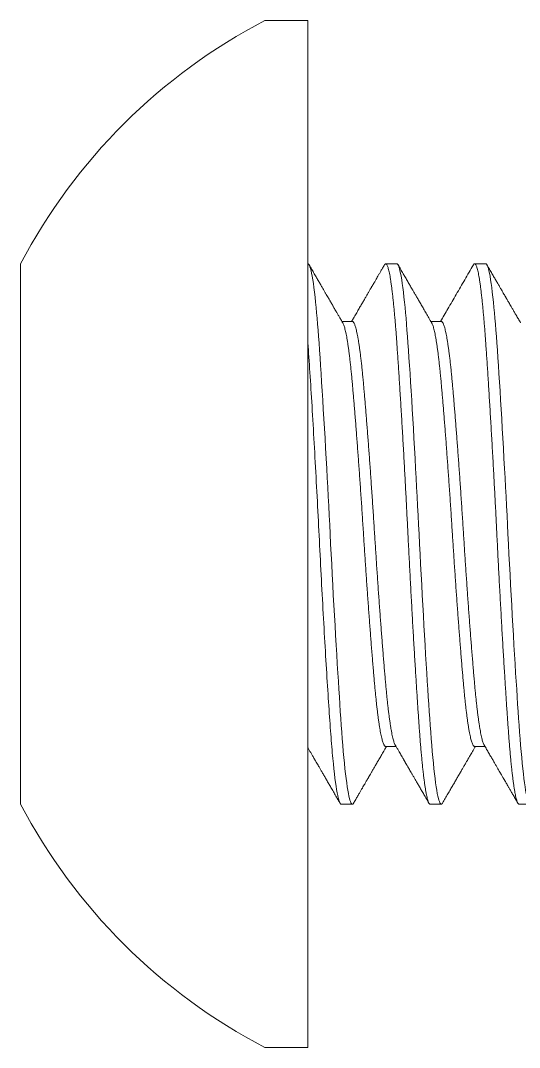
# Model space of a CAD drawing. Header units: inches. Extents: x -1 to 66.5, y -11.9 to 25.2.
# Drawn here: x 39.678 to 39.8534, y 4.2503 to 4.6113 of the extents above; entities that cross this region are included whole.
import ezdxf

# ---------------------------------------------------------------- set-up
doc = ezdxf.new("R2010")
doc.units = ezdxf.units.IN
doc.header["$MEASUREMENT"] = 0
doc.linetypes.add('SLD-Solid', pattern=[0])
doc.layers.add('Fastener', color=134, linetype='Continuous')

msp = doc.modelspace()

# ---------------------------------------------------------------- linework, layer by layer
at = {"layer": 'Fastener', "linetype": 'SLD-Solid', "lineweight": 15}
for p, q in [((39.77904636791441, 4.611340954759021), (39.7638963712618, 4.611340954759021)), ((39.77904636791441, 4.430840959910364), (39.77904636791441, 4.611340954759021)), ((39.67804636884169, 4.430840959910364), (39.67804636884169, 4.525840959128933)), ((39.81029636524511, 4.525840959128933), (39.80639011787041, 4.525840959128933)), ((39.84154637174237, 4.525840959128933), (39.83764011520111, 4.525840959128933)), ((39.79467183407436, 4.505543489440368), (39.79103245278347, 4.505543489440368)), ((39.82592144640951, 4.505543489440368), (39.82228246844729, 4.505543489440368)), ((39.67804636884169, 4.335840960691795), (39.67804636884169, 4.430840959910364)), ((39.77904636791441, 4.250340965061707), (39.77904636791441, 4.430840959910364)), ((39.80639003537136, 4.356138430380359), (39.81002904083326, 4.356138430380359)), ((39.83763963853995, 4.356138430380359), (39.84127901983084, 4.356138430380359)), ((39.79076511920506, 4.335840960691795), (39.79467136657976, 4.335840960691795)), ((39.82201511653577, 4.335840960691795), (39.82592137307702, 4.335840960691795)), ((39.85326512303302, 4.335840960691795), (39.85717136124116, 4.335840960691795)), ((39.7638963712618, 4.250340965061707), (39.77904636791441, 4.250340965061707))]:
    msp.add_line(p, q, dxfattribs=at)
at = {"layer": 'Fastener', "linetype": 'SLD-Solid', "lineweight": 15, "flags": 128}
for points in [[(39.79509629167099, 4.336228862044059), (39.79502824829036, 4.33610520513922), (39.79484797870619, 4.335906602433496), (39.79467136657976, 4.335840960691795), (39.79450802763333, 4.335897170042459), (39.79434152622343, 4.336067154745448), (39.79417211901378, 4.336352628947626), (39.79400007183462, 4.336754958466548), (39.79382567801589, 4.33727505079173), (39.793649221721, 4.337913410084015), (39.79347104211268, 4.33867010967589), (39.79327341106239, 4.339638657653809), (39.79307450586016, 4.340748755663195), (39.79287479400059, 4.341998588725017), (39.79267471547858, 4.343385672701304), (39.79247473778874, 4.344906918461077), (39.7922753192591, 4.346558595214099), (39.79207691821772, 4.348336385510247), (39.79187997465949, 4.350235449405432), (39.79168493774591, 4.352250415295042), (39.79149222913876, 4.354375457829702), (39.79130561629453, 4.356563680884496), (39.79112200091567, 4.358845852020661), (39.79094172216493, 4.361215472146606), (39.79076511920506, 4.363665817590006), (39.79060178025864, 4.36601609168944), (39.79043527884874, 4.368458530974173), (39.79026587163908, 4.370990238811001), (39.79009382445992, 4.373607910654766), (39.78991942147464, 4.376307866131317), (39.7897429743463, 4.379086035287669), (39.78956478557142, 4.381937986091691), (39.7893671636877, 4.385154660599058), (39.78916825848547, 4.388448063803384), (39.78896853745933, 4.3918110137043), (39.78876845893732, 4.395235952472448), (39.78856848124748, 4.398715031240167), (39.78836906271785, 4.402240151351012), (39.78817066167646, 4.405803035400604), (39.78797372728479, 4.409395286819276), (39.78777869037121, 4.413008457475454), (39.78758598176407, 4.416634114133225), (39.78739935975327, 4.420199092741955), (39.78721574437441, 4.423760260925953), (39.78703547479023, 4.427310010153322), (39.78685887183037, 4.430840959910364), (39.78669553288394, 4.434108540626534), (39.78652903147405, 4.437392692192943), (39.78635961509782, 4.440687584390484), (39.78618756791866, 4.443987211689574), (39.78601317409993, 4.447285429629947), (39.78583672697161, 4.450575985471331), (39.78565853819673, 4.453852563453356), (39.78546090714644, 4.457433074799317), (39.78526201111077, 4.460980554443529), (39.78506229008463, 4.464486653940769), (39.78486221156263, 4.467943160052581), (39.78466223387278, 4.471342079537973), (39.78446281534315, 4.474675678111292), (39.78426441430176, 4.477936558357992), (39.7840674799101, 4.481117707859081), (39.78387244299651, 4.484212540440645), (39.78367972522281, 4.487214951173206), (39.78349311237858, 4.490068368626951), (39.78330949699971, 4.49282244806159), (39.78312922741554, 4.495472931609645), (39.7829526152891, 4.498016102230721), (39.78278927634268, 4.500286883915123), (39.78262277493279, 4.502488939310125), (39.78245336772313, 4.504616910560953), (39.78228132054396, 4.506665613977489), (39.78210692672524, 4.508630044617552), (39.78193047959691, 4.510505431286258), (39.78175229082203, 4.512287254869148), (39.78155465977174, 4.514134188533212), (39.78135576373607, 4.515857676123336), (39.78115604270994, 4.517453106859451), (39.78095596418792, 4.518916401622012), (39.78075598649809, 4.520244113784168), (39.78055656796845, 4.5214334200452), (39.78035816692707, 4.522482120430524), (39.78016122336884, 4.52338869329105), (39.77996618645525, 4.524152276970066), (39.77977347784811, 4.524772669803236), (39.77958686500388, 4.525243033536221), (39.77940324962502, 4.525576714681507), (39.77922297087428, 4.525775317387232), (39.77904636791441, 4.525840959128933), (39.77904636791441, 4.525840959128933)], [(39.82634609650391, 4.336228513714749), (39.82627824562107, 4.33610520513922), (39.82609797603689, 4.335906602433496), (39.82592137307702, 4.335840960691795), (39.82575802496403, 4.335897170042459), (39.82559152355414, 4.336067154745448), (39.82542211634448, 4.336352628947626), (39.82525006916531, 4.336754958466548), (39.8250756753466, 4.33727505079173), (39.82489922821826, 4.337913410084015), (39.82472103944338, 4.33867010967589), (39.82452340839309, 4.339638657653809), (39.82432451235742, 4.340748755663195), (39.82412479133129, 4.341998588725017), (39.82392471280927, 4.343385672701304), (39.82372473511943, 4.344906918461077), (39.8235253165898, 4.346558595214099), (39.82332691554841, 4.348336385510247), (39.82312998115675, 4.350235449405432), (39.82293494424317, 4.352250415295042), (39.82274222646946, 4.354375457829702), (39.82255561362523, 4.356563680884496), (39.82237199824637, 4.358845852020661), (39.82219172866219, 4.361215472146606), (39.82201511653577, 4.363665817590006), (39.82185177758933, 4.36601609168944), (39.82168527617944, 4.368458530974173), (39.82151586896978, 4.370990238811001), (39.82134382179062, 4.373607910654766), (39.8211694279719, 4.376307866131317), (39.820992971677, 4.379086035287669), (39.82081479206867, 4.381937986091691), (39.8206171610184, 4.385154660599058), (39.82041825581616, 4.388448063803384), (39.82021854395659, 4.3918110137043), (39.82001846543458, 4.395235952472448), (39.81981848774474, 4.398715031240167), (39.81961906921511, 4.402240151351012), (39.81942066817372, 4.405803035400604), (39.81922372461549, 4.409395286819276), (39.81902868770191, 4.413008457475454), (39.81883597909476, 4.416634114133225), (39.81864936625053, 4.420199092741955), (39.81846575087167, 4.423760260925953), (39.81828547212093, 4.427310010153322), (39.81810886916107, 4.430840959910364), (39.81794553021464, 4.434108540626534), (39.81777902880474, 4.437392692192943), (39.81760962159508, 4.440687584390484), (39.81743757441592, 4.443987211689574), (39.81726317143064, 4.447285429629947), (39.8170867243023, 4.450575985471331), (39.81690853552742, 4.453852563453356), (39.8167109136437, 4.457433074799317), (39.81651200844147, 4.460980554443529), (39.81631228741533, 4.464486653940769), (39.81611220889332, 4.467943160052581), (39.81591223120348, 4.471342079537973), (39.81571281267385, 4.474675678111292), (39.81551441163246, 4.477936558357992), (39.8153174772408, 4.481117707859081), (39.81512244032722, 4.484212540440645), (39.81492973172006, 4.487214951173206), (39.81474310970927, 4.490068368626951), (39.81455949433041, 4.49282244806159), (39.81437922474623, 4.495472931609645), (39.81420262178636, 4.498016102230721), (39.81403928283994, 4.500286883915123), (39.81387278143005, 4.502488939310125), (39.81370336505383, 4.504616910560953), (39.81353132704122, 4.506665613977489), (39.81335692405594, 4.508630044617552), (39.81318047692761, 4.510505431286258), (39.81300228815272, 4.512287254869148), (39.81280465710244, 4.514134188533212), (39.81260576106678, 4.515857676123336), (39.81240604004063, 4.517453106859451), (39.81220596151863, 4.518916401622012), (39.81200598382878, 4.520244113784168), (39.81180656529915, 4.5214334200452), (39.81160816425776, 4.522482120430524), (39.8114112298661, 4.52338869329105), (39.81121619295251, 4.524152276970066), (39.81102347517881, 4.524772669803236), (39.81083686233458, 4.525243033536221), (39.81065324695572, 4.525576714681507), (39.81047297737154, 4.525775317387232), (39.81029636524511, 4.525840959128933), (39.81029636524511, 4.525840959128933)], [(39.85759626799926, 4.336228825377815), (39.85752825211832, 4.33610520513922), (39.85734798253415, 4.335906602433496), (39.85717136124116, 4.335840960691795), (39.85700803146129, 4.335897170042459), (39.8568415300514, 4.336067154745448), (39.85667211367517, 4.336352628947626), (39.85650007566257, 4.336754958466548), (39.85632567267729, 4.33727505079173), (39.85614923471552, 4.337913410084015), (39.85597103677407, 4.33867010967589), (39.8557734057238, 4.339638657653809), (39.85557450968813, 4.340748755663195), (39.85537478866198, 4.341998588725017), (39.85517471930653, 4.343385672701304), (39.85497474161669, 4.344906918461077), (39.8547753139205, 4.346558595214099), (39.85457691287911, 4.348336385510247), (39.85437997848744, 4.350235449405432), (39.85418493240731, 4.352250415295042), (39.85399223296672, 4.354375457829702), (39.85380562012249, 4.356563680884496), (39.85362199557706, 4.358845852020661), (39.85344172599289, 4.361215472146606), (39.85326512303302, 4.363665817590006), (39.85310177492003, 4.36601609168944), (39.85293527351014, 4.368458530974173), (39.85276587546704, 4.370990238811001), (39.85259381912131, 4.373607910654766), (39.85241941613603, 4.376307866131317), (39.85224297817426, 4.379086035287669), (39.85206478023282, 4.381937986091691), (39.85186716751565, 4.385154660599058), (39.85166825314687, 4.388448063803384), (39.85146855045384, 4.3918110137043), (39.85126846276528, 4.395235952472448), (39.85106848507544, 4.398715031240167), (39.85086905737924, 4.402240151351012), (39.85067065633785, 4.405803035400604), (39.85047372194619, 4.409395286819276), (39.85027869419917, 4.413008457475454), (39.85008597642546, 4.416634114133225), (39.84989936358123, 4.420199092741955), (39.84971573903581, 4.423760260925953), (39.84953546945163, 4.427310010153322), (39.84935886649176, 4.430840959910364), (39.8491955367119, 4.434108540626534), (39.849029035302, 4.437392692192943), (39.84885961892578, 4.440687584390484), (39.84868758091318, 4.443987211689574), (39.8485131779279, 4.447285429629947), (39.848336721633, 4.450575985471331), (39.84815854202468, 4.453852563453356), (39.84796091097439, 4.457433074799317), (39.84776201493872, 4.460980554443529), (39.84756229391259, 4.464486653940769), (39.84736220622402, 4.467943160052581), (39.84716222853417, 4.471342079537973), (39.8469628191711, 4.474675678111292), (39.84676441812972, 4.477936558357992), (39.84656748373806, 4.481117707859081), (39.84637243765791, 4.484212540440645), (39.84617973821732, 4.487214951173206), (39.84599310703997, 4.490068368626951), (39.84580950082767, 4.49282244806159), (39.84562923124349, 4.495472931609645), (39.84545260995051, 4.498016102230721), (39.84528928017063, 4.500286883915123), (39.84512277876074, 4.502488939310125), (39.84495336238452, 4.504616910560953), (39.84478132437192, 4.506665613977489), (39.84460692138664, 4.508630044617552), (39.84443048342487, 4.510505431286258), (39.84425228548342, 4.512287254869148), (39.84405465443314, 4.514134188533212), (39.84385575839747, 4.515857676123336), (39.84365603737133, 4.517453106859451), (39.84345596801588, 4.518916401622012), (39.84325599032604, 4.520244113784168), (39.84305656262985, 4.5214334200452), (39.84285816158846, 4.522482120430524), (39.8426612271968, 4.52338869329105), (39.84246619944977, 4.524152276970066), (39.84227348167607, 4.524772669803236), (39.84208686883184, 4.525243033536221), (39.84190324428641, 4.525576714681507), (39.84172297470224, 4.525775317387232), (39.84154637174237, 4.525840959128933), (39.84154637174237, 4.525840959128933)]]:
    msp.add_lwpolyline(points, dxfattribs=at)
at = {"layer": 'Fastener', "linetype": 'SLD-Solid', "lineweight": 15}
for radius, start, end in [(0.2036316293411268, 117.5751373269905, 152.1907979523751), (0.2036316293411271, 207.8092020476259, 242.4248626730107)]:
    msp.add_arc((39.85815977885916, 4.430840959910364), radius, start, end, dxfattribs=at)
for points, knots in [([(39.79131047457174, 4.505064976634856), (39.79108240762129, 4.505457498081197), (39.79064856637009, 4.506204173542368), (39.79003134365959, 4.507266690483644), (39.78948108832148, 4.508214098411698), (39.78899777169536, 4.509046329265596), (39.78858142650646, 4.509763351789375), (39.78823203997291, 4.510365127247326), (39.78794958989515, 4.510851612560034), (39.78773410961865, 4.511222803010151), (39.78757986596155, 4.511488522475053), (39.78746472466977, 4.511686876271418), (39.78736553199265, 4.51185774276412), (39.78726487740769, 4.512031170539381), (39.78716096480909, 4.51221018529668), (39.78704543436108, 4.512409216895326), (39.78690792383676, 4.51264614613688), (39.78671375385643, 4.512980669165729), (39.78645223939984, 4.513431294897608), (39.78611463204795, 4.514013039907104), (39.78571724444684, 4.51469784661144), (39.78526009046873, 4.515485747727634), (39.78474314821105, 4.516376758284661), (39.78416642536556, 4.517370910510307), (39.78352993793111, 4.518468236648719), (39.78283366091613, 4.519668759098108), (39.78207761719203, 4.520972517539988), (39.7812618102346, 4.522379548257152), (39.78038620014902, 4.523889860362013), (39.7797826101832, 4.524931176772578), (39.7794708346776, 4.525469053425219)], [0, 0, 0, 0, 0.05773130233802934, 0.1098195963532068, 0.15626287855619, 0.1970590003816453, 0.2322067917516624, 0.2617041765004225, 0.285550762709845, 0.3037453672107097, 0.316286553337044, 0.3246231680364954, 0.3329117135770734, 0.341411591931889, 0.3501231962456311, 0.359234206287428, 0.3706772606246875, 0.3849603160409584, 0.4084225641091392, 0.4369347506973947, 0.4704969291522594, 0.5091106921740375, 0.5527768434303325, 0.6014958438615194, 0.6552694305545146, 0.7140980953867591, 0.7779841391833056, 0.8469284831832902, 0.9209331628264876, 1, 1, 1, 1]), ([(39.80596553194194, 4.525468851760882), (39.80574472636744, 4.525087909476085), (39.80532230678548, 4.524359134937363), (39.80471739068778, 4.523315658697324), (39.80417001011912, 4.522371507143517), (39.80368016704505, 4.52152665757075), (39.80326734036572, 4.520814701826307), (39.80292567488448, 4.520225510632981), (39.80264931137395, 4.519748966545437), (39.80241291465952, 4.519341324499607), (39.80221645478659, 4.519002602366015), (39.8020599626679, 4.518732766268275), (39.80193563935455, 4.518518417777817), (39.80183952891663, 4.518352701824594), (39.80174874325259, 4.518196192601766), (39.80164821039743, 4.518022855623035), (39.8015190058827, 4.51780010931593), (39.801361139123, 4.517527954290791), (39.80117461360223, 4.517206394638213), (39.80095941267047, 4.516835439930399), (39.80064073998976, 4.516286103825888), (39.80020769082802, 4.515539694731797), (39.79964951295066, 4.514577669000485), (39.79903022194615, 4.513510494855179), (39.79834993977939, 4.512338355495517), (39.79761359868819, 4.511069841357273), (39.79682192578997, 4.509706247423604), (39.79597563115496, 4.508248882641462), (39.79516315113295, 4.5068500465573), (39.79463269443752, 4.505937061380361), (39.79440402383479, 4.505543489440368)], [0, 0, 0, 0, 0.05734128141088976, 0.1096986802922972, 0.1570724388127032, 0.1994646757980148, 0.236875856057051, 0.264246989175997, 0.2881603925905754, 0.3086153217746877, 0.3256133986289286, 0.3391536662472545, 0.3492371991848697, 0.3578827784371718, 0.3641011029077408, 0.3727996504583612, 0.3839777280647477, 0.3976353310729628, 0.4137724563836967, 0.4323884160894482, 0.4534839048818677, 0.4964762323421475, 0.5447652982920937, 0.598326330954491, 0.6571576169220864, 0.7212565204747449, 0.789336687485333, 0.8624930911503154, 0.9407231768430373, 1, 1, 1, 1]), ([(39.82201511653577, 4.335840960691795), (39.82196082200515, 4.335851784494258), (39.82185189085311, 4.335873500296175), (39.8216852534357, 4.336049920623754), (39.8215158821526, 4.336333653940772), (39.82134381919066, 4.336736465936388), (39.82116943458125, 4.337256434501528), (39.8209929652815, 4.337894828613125), (39.82080883361172, 4.338676848694643), (39.82061716083581, 4.339616174021279), (39.82041825119943, 4.340726272153754), (39.82021854661176, 4.341976106877554), (39.82001846427788, 4.343363184453482), (39.81981848916448, 4.344884427777797), (39.8196190689824, 4.346536104180455), (39.81942067100551, 4.34831389196748), (39.81922372332174, 4.350212959944058), (39.81902868575794, 4.352227934284267), (39.81883711837858, 4.354340433311326), (39.81864935327813, 4.356542030933631), (39.81846577819589, 4.358824236702707), (39.81828534219353, 4.36119389112798), (39.8181132322544, 4.363589391667244), (39.81794564713183, 4.366008256733728), (39.81777900541807, 4.368450731999102), (39.81760963392303, 4.370982478430312), (39.8174375761247, 4.373600176610257), (39.81726317014319, 4.376300152631422), (39.81708672656362, 4.379078335273653), (39.81690256897737, 4.382025727473602), (39.81671091753816, 4.385145359768988), (39.81651200570952, 4.388438763031909), (39.81631228712327, 4.391801701428008), (39.81611220876205, 4.395226637191895), (39.8159122319947, 4.398705710597763), (39.8157128132774, 4.402230823710667), (39.81551441126044, 4.405793709103071), (39.81531747949799, 4.409385968081589), (39.81512243658749, 4.412999154429649), (39.81493087438958, 4.416603415046081), (39.81474309426956, 4.420190182138526), (39.81455951922732, 4.423751407663), (39.81437909778916, 4.427301212930025), (39.81420698443337, 4.430753128444361), (39.81403939892728, 4.434116069960142), (39.81387276211197, 4.437400271594827), (39.81370337067494, 4.440695208698098), (39.81353133304788, 4.443994868944377), (39.81335692205536, 4.447293108659764), (39.81318047809873, 4.450583687157871), (39.81299632564101, 4.453969907216204), (39.81280465410389, 4.457442405595387), (39.81260576275121, 4.460989880891006), (39.81240603854222, 4.464495970669883), (39.8122059615331, 4.467952475058232), (39.81200598472709, 4.47135138519856), (39.81180656598053, 4.474684977893483), (39.81160816397139, 4.477945864553838), (39.81141123097186, 4.481127018722492), (39.81121619356709, 4.484221864848474), (39.81102461111975, 4.48720655932882), (39.81083685132206, 4.490077418010481), (39.81065326977978, 4.492831542833078), (39.8104728542242, 4.495482071263063), (39.81030072442334, 4.497968315560676), (39.81013314429801, 4.500305367890152), (39.80996650098668, 4.502507456377889), (39.80979713098514, 4.504635452282672), (39.80962506879926, 4.506684178886628), (39.80945067901192, 4.508648620303361), (39.80927422993468, 4.510524017008059), (39.80909007830306, 4.512365466737526), (39.80889840681922, 4.514156683840168), (39.80869951523255, 4.515880166063843), (39.80849979124724, 4.51747559714496), (39.80829971423261, 4.518938887298472), (39.80809973749211, 4.520266594775939), (39.80790031732323, 4.521455904275323), (39.80770192106176, 4.522504603258451), (39.80750496777282, 4.523411179674136), (39.80730995025436, 4.524174766446068), (39.8071183630272, 4.524791506311724), (39.80693060277082, 4.525264724950256), (39.80674702776533, 4.525598499298425), (39.8065665867661, 4.525796771377198), (39.80639449597426, 4.525862174812636), (39.80622684428553, 4.525800051817771), (39.80608494095376, 4.525668569467765), (39.8059969700887, 4.525511325510286), (39.80596523861199, 4.52545460692544)], [0, 0, 0, 0, 0.01064923775625465, 0.02136557263161155, 0.03214313103195951, 0.04297582953290518, 0.0538573753334171, 0.06478130046840841, 0.07574099789284067, 0.08782975748521499, 0.0999444625443634, 0.1120758589133675, 0.1242145725289452, 0.1363512640303085, 0.1484765393750546, 0.1605810758383265, 0.1726556935325777, 0.1846912886379769, 0.1966789565363266, 0.208397529257161, 0.220053495502106, 0.2316391381796751, 0.2431470097907647, 0.2537962448480859, 0.264512585313679, 0.2752901417985504, 0.2861228316051174, 0.297004383685544, 0.3079283260078106, 0.3188880062253552, 0.3309767695583881, 0.3430914679392202, 0.3552228724124085, 0.3673615863200473, 0.3794982631282639, 0.3916235409337216, 0.4037280935538573, 0.4158027047434914, 0.4278382936803601, 0.4398259604682351, 0.4515445361900499, 0.4632005039409022, 0.4747861451224104, 0.4862940192301403, 0.4969432569863954, 0.5076595918617522, 0.5184371517882671, 0.5292698487472348, 0.5401513961038223, 0.551075319670525, 0.5620350186734747, 0.5741237782658491, 0.586238481730947, 0.5983698796983375, 0.6105085933139153, 0.6226452848152786, 0.6347705601600246, 0.6468750966232966, 0.6589497127339784, 0.6709853078393777, 0.682972977298557, 0.6946915500193915, 0.7063475162643365, 0.717933157431157, 0.7294410305322697, 0.7400902655895909, 0.750806606055184, 0.7615841625400555, 0.7724168523466224, 0.7832984028709742, 0.7942223451932408, 0.8051820254107853, 0.817270790331056, 0.8293854871178367, 0.8415168915910248, 0.8536556054986638, 0.8657922823068803, 0.877917560112338, 0.8900221127324738, 0.902096725505678, 0.9141323128692229, 0.9261199812179277, 0.9378385553935763, 0.9494945231444286, 0.9610801658366853, 0.9725880399444157, 0.9832372777006703, 0.9939536125760272, 0.9999999999999999, 0.9999999999999999, 0.9999999999999999, 0.9999999999999999]), ([(39.82256053606837, 4.505064880385968), (39.8222233297044, 4.505645245352451), (39.82156891882473, 4.506771550158151), (39.82061755206626, 4.508409537622852), (39.81972635190587, 4.509944275429755), (39.81889533099722, 4.5113756916047), (39.81812854622103, 4.512696719761305), (39.81742527759906, 4.513908519441322), (39.81678480989244, 4.515012252337316), (39.81620232036325, 4.516016223281325), (39.81557872761724, 4.51709111919927), (39.81489123008161, 4.518276367927326), (39.81411702519939, 4.519611242084729), (39.81332821344043, 4.520971496726765), (39.81250728209996, 4.522387348157545), (39.8116356561065, 4.523890818050349), (39.81103325232513, 4.524930077137114), (39.81072100617295, 4.525468760095274)], [0, 0, 0, 0, 0.08536140751095658, 0.1656594885173587, 0.2408917693707023, 0.311055366217092, 0.3761477743104064, 0.4351388432915941, 0.4892345984212381, 0.5384321310263024, 0.582749171818417, 0.6472689004159613, 0.7126833192955098, 0.7789931514775855, 0.8472375507708028, 0.9208180817521772, 0.9999999999999999, 0.9999999999999999, 0.9999999999999999, 0.9999999999999999]), ([(39.83721548343983, 4.525468760095274), (39.8361989214964, 4.523715136563788), (39.83418631229303, 4.520243278423199), (39.83119626181877, 4.515088612586959), (39.8283591330453, 4.5102001333009), (39.82651795443755, 4.507030770618834), (39.825653947833, 4.505543489440368)], [0, 0, 0, 0, 0.263989857148894, 0.5226522786214126, 0.7759958853534379, 1, 1, 1, 1]), ([(39.85326512303302, 4.335840960691795), (39.85321082494458, 4.335851784493445), (39.85310188666209, 4.335873500292207), (39.85293524765524, 4.336049920597147), (39.85276589362675, 4.336333653994237), (39.8525938179945, 4.336736465963502), (39.85241941165407, 4.337256434302487), (39.85224298743521, 4.337894828924789), (39.8520588050884, 4.338676848326007), (39.85186718129308, 4.339616174358462), (39.85166823834788, 4.34072627188419), (39.85146856159659, 4.341976107148718), (39.85126845609436, 4.343363184279118), (39.85106849092789, 4.344884427945086), (39.85086905406898, 4.346536104034077), (39.85067065797486, 4.34831389185395), (39.85047371936919, 4.35021295990377), (39.85027869844758, 4.352227934651101), (39.8500871106014, 4.354340433058055), (39.84989935597945, 4.356542031204786), (39.84971575915504, 4.358824236259847), (39.84953534472618, 4.361193891410345), (39.8493632252264, 4.363589391407515), (39.84919565613733, 4.366008256931189), (39.84902901505562, 4.368450732244574), (39.84885962515588, 4.370982477942338), (39.84868758562795, 4.373600176854013), (39.84851317996068, 4.376300152913503), (39.84833671661474, 4.379078334677073), (39.84815258384848, 4.382025728132911), (39.84796090706708, 4.38514535912139), (39.84776201598443, 4.388438763353688), (39.84756229547042, 4.391801701671522), (39.84736220400986, 4.395226636936966), (39.84716222670221, 4.398705710309632), (39.84696282322037, 4.402230824042809), (39.84676441569266, 4.405793708997072), (39.84656749078424, 4.409385968485788), (39.84637242603122, 4.412999153706744), (39.84618088922004, 4.416603415790558), (39.84599308440946, 4.420190181455322), (39.84580952809625, 4.423751407943405), (39.84562911089698, 4.427301213564451), (39.84545696313559, 4.430753127513404), (39.84528940109093, 4.434116070354152), (39.84512275820752, 4.437400271533232), (39.8449533680631, 4.440695208700495), (39.84478133140123, 4.443994868997263), (39.84460691521913, 4.447293108285942), (39.84443049119691, 4.450583687814562), (39.84424631831399, 4.453969906818662), (39.84405465253207, 4.457442405652634), (39.84385576055644, 4.460989880913932), (39.84365603287837, 4.464495970366333), (39.84345597042555, 4.467952475330219), (39.84325599374316, 4.471351385466095), (39.84305655997086, 4.47468497758979), (39.84285816305087, 4.477945864634113), (39.84266122466888, 4.481127018423582), (39.8424662036758, 4.484221865140322), (39.84227461589214, 4.487206559256077), (39.8420868610952, 4.490077418265773), (39.84190326490211, 4.492831542622498), (39.84172284814197, 4.495482071032308), (39.84155073704533, 4.497968315993122), (39.84138313875451, 4.500305367682728), (39.84121649490876, 4.502507456166834), (39.84104714503469, 4.504635452722093), (39.84087505754395, 4.506684178427411), (39.84070069404569, 4.508648620745605), (39.84052421997322, 4.510524016616525), (39.84034008778271, 4.512365466915601), (39.84014842059103, 4.514156684168831), (39.83994948958634, 4.515880165446001), (39.83974980923358, 4.517475597608933), (39.8395497068107, 4.518938887127986), (39.83934973321982, 4.520266594698995), (39.83915032585493, 4.521455904360357), (39.83895193009879, 4.52250460333251), (39.8387549620728, 4.523411179598975), (39.8385599481026, 4.524174766456927), (39.83836836130149, 4.524791506309809), (39.83818059595157, 4.52526472492697), (39.8379970406995, 4.525598499299628), (39.83781658073963, 4.525796771532995), (39.83764449131716, 4.52586217418702), (39.83747685175332, 4.525800053976529), (39.8373349337995, 4.525668544445617), (39.83724692851135, 4.525511261640585), (39.83721517177676, 4.525454506093271)], [0, 0, 0, 0, 0.01064919849235742, 0.02136549235782025, 0.03214300798790174, 0.04297566657570021, 0.05385717229014884, 0.06478105248434363, 0.07574071112467154, 0.08782942128068556, 0.09994408157269329, 0.1120754299182565, 0.1242140986810479, 0.1363507437370137, 0.1484759742768888, 0.1605804644178159, 0.1726550343206539, 0.1846905817942204, 0.1966782053782885, 0.2083967332538067, 0.2200526564225189, 0.2316382532527335, 0.2431460808248301, 0.253795273639896, 0.2645115730955737, 0.275289089862426, 0.2861217366718518, 0.2970032471101214, 0.3079271491962896, 0.318886785894178, 0.3309755045524594, 0.3430901549780132, 0.3552215130260366, 0.3673601820808882, 0.3794968124437634, 0.3916220422507373, 0.4037265485484665, 0.4158011135302756, 0.4278366579820435, 0.4398242773340676, 0.4515428097567908, 0.4631987313724863, 0.4747843282173884, 0.4862921612662272, 0.4969413567802171, 0.5076576506456799, 0.518435169328001, 0.5292678248317736, 0.5401493305462223, 0.551073210740417, 0.5620328693807449, 0.5741215827111504, 0.5862362398149958, 0.5983675913572466, 0.610506256919412, 0.6226429019753779, 0.6347681325152529, 0.6468726226561801, 0.6589471925590181, 0.6709827400325846, 0.6829703636166528, 0.6946888914921711, 0.7063448146608833, 0.7179304114910978, 0.7294382390631945, 0.7400874348566291, 0.7508037343123067, 0.7615812480269187, 0.7724138979203731, 0.7832954052465866, 0.7942193073327548, 0.8051789440306432, 0.8172676626889246, 0.8293823163026425, 0.84151367115398, 0.8536523402088315, 0.8657889705717068, 0.8779142003786807, 0.8900187066764099, 0.9020932748254207, 0.9141288161304792, 0.9261164386040771, 0.9378349679344039, 0.9494908895500994, 0.9610764894165639, 0.9725843194852918, 0.9832335149992811, 0.9939498088647439, 1, 1, 1, 1]), ([(39.85381044173345, 4.505065040800781), (39.85354190061621, 4.505527217008797), (39.85302860776513, 4.506410626394862), (39.85229451344045, 4.50767443663191), (39.85163186576609, 4.508815404573928), (39.8510407062436, 4.509833491886731), (39.8505210048161, 4.510728619906764), (39.85007277289988, 4.511500747648368), (39.84969598088841, 4.512149818219935), (39.849390698316, 4.512675842214307), (39.84915684060498, 4.513078743276038), (39.84899445827185, 4.513358532160735), (39.84888743051943, 4.513542993460884), (39.84880268769919, 4.513688956262241), (39.84870733058299, 4.51385334216671), (39.8485843791655, 4.514065181280238), (39.84843388230637, 4.514324510684309), (39.84821047910182, 4.514709545718247), (39.84790162085348, 4.51524178181104), (39.8474953360378, 4.515942091630551), (39.84702489139218, 4.516752962465518), (39.84649080691165, 4.517673650660184), (39.84589308544641, 4.518704191217285), (39.84523168963898, 4.519844594129545), (39.84450663764193, 4.521094907833493), (39.84371796768515, 4.522455179932152), (39.84286559719608, 4.523925398783572), (39.84227622590531, 4.524942186062883), (39.84197091183805, 4.525468915926807)], [0, 0, 0, 0, 0.06797590339645689, 0.1299299921655309, 0.1858603374149511, 0.2357642634760255, 0.2796403177340532, 0.317486492557125, 0.3493010090690104, 0.3750829834269509, 0.3948313431107727, 0.4085444841457001, 0.4162227158587234, 0.4219519248122845, 0.4300074776412194, 0.4403910379519391, 0.453102253455077, 0.4681410565608056, 0.4970072619632097, 0.5313679963497536, 0.5711068246171768, 0.616225105948992, 0.6667235835479188, 0.7226052996423759, 0.783871630952115, 0.8505245213334538, 0.9225666959646053, 1, 1, 1, 1]), ([(39.80975086321347, 4.356626655157012), (39.80973772357588, 4.356646316139912), (39.80965794852759, 4.356765684413974), (39.80950891535635, 4.357106378863969), (39.80930379909941, 4.357656237568058), (39.8091000055063, 4.358330581643401), (39.80889840839869, 4.359106922827788), (39.80869951433215, 4.359979996669239), (39.80849979094368, 4.360962743562609), (39.80829971433968, 4.36205348127321), (39.80809973789971, 4.363249693208623), (39.80790031784207, 4.364548464307743), (39.8077019219938, 4.365946425606209), (39.80750496885231, 4.367439734461017), (39.80730995149016, 4.369024187578155), (39.80711836469717, 4.370685337090782), (39.80693060393591, 4.372416542552548), (39.80674703101879, 4.374211136856162), (39.80656658357674, 4.376074495312809), (39.80638543108071, 4.378057631773121), (39.80619938946271, 4.380173191953297), (39.80600408119604, 4.382434621865903), (39.80580516527149, 4.384790447937401), (39.80560279945078, 4.387236340054146), (39.8053975205585, 4.389767416139255), (39.80519375026475, 4.392328310672431), (39.80499216668123, 4.394908579304795), (39.80479325122555, 4.397498319209244), (39.80459354649895, 4.400142740404455), (39.80439347046872, 4.402835906469206), (39.80419347371198, 4.405571644306436), (39.80399407919722, 4.408343589520666), (39.80379565650681, 4.411145232097969), (39.80359873012135, 4.413969973837766), (39.80340368747052, 4.416811172601866), (39.80321212058915, 4.419645351882192), (39.80302435962704, 4.422465778834215), (39.80284076812443, 4.425266115197434), (39.80266034031737, 4.42805747744321), (39.80247918243076, 4.430915179220937), (39.80229314248627, 4.433848135811568), (39.80209783399648, 4.436863952585631), (39.8018989165733, 4.439889137526625), (39.80169655683038, 4.442916097404163), (39.8014912559204, 4.445937079277883), (39.80128751149673, 4.448886696121854), (39.80108590188354, 4.45175881144309), (39.8008870111202, 4.454548342583179), (39.80068728681692, 4.457305327446656), (39.80048721056207, 4.460023315667796), (39.80028723364143, 4.462696019217146), (39.800087815155, 4.465317367204393), (39.79988941353137, 4.467881530630343), (39.79969248189757, 4.470383007504857), (39.79949743915419, 4.472816614815112), (39.79930587747437, 4.475163601104), (39.79911809640657, 4.477421078951326), (39.79893452520813, 4.479586762192374), (39.79875409080547, 4.481670984610815), (39.79857293928172, 4.483729249427334), (39.79838687930264, 4.485761515588915), (39.79819158986418, 4.487765095793855), (39.79799267235776, 4.489687527561286), (39.79779029373108, 4.49152240226562), (39.79758501283997, 4.493263640114289), (39.79738126314868, 4.494874134213143), (39.79717965457198, 4.496355647800379), (39.79698076390428, 4.497710899235337), (39.79678103926312, 4.49896544460708), (39.79658096329946, 4.500116095839458), (39.79638098620421, 4.501160131424102), (39.79618156776263, 4.502095330662288), (39.79598316640707, 4.502919968514528), (39.7957862333413, 4.503632843085621), (39.7955911961692, 4.504233314050735), (39.79539961415041, 4.504718160365668), (39.79521185368434, 4.50509071425483), (39.79502827481815, 4.505351518604542), (39.79484799589056, 4.505513493430939), (39.79473035007965, 4.505533438814711), (39.79467179740811, 4.505543365691797)], [0, 0, 0, 0, 0.002665290934490147, 0.01618185521727747, 0.02976331866363991, 0.04339849104523837, 0.05629351180162771, 0.06921629911819153, 0.08215695072095525, 0.0951054512173801, 0.1080517637407907, 0.1209858664748212, 0.1338977906301551, 0.1467776594756677, 0.1596157592035615, 0.172402576300244, 0.1849021576758367, 0.197334749321513, 0.2096920789167563, 0.2219662003062177, 0.2352244550141938, 0.2485790274863143, 0.2620198356091897, 0.2755363859053068, 0.2891178588102759, 0.3027530315261401, 0.3156480401168433, 0.3285708397598566, 0.3415114786847156, 0.3544599856820226, 0.3674062984775371, 0.3803404023099733, 0.3932523279820874, 0.4061321990183115, 0.4189703080117828, 0.4317571211641599, 0.4442566989364187, 0.4566892917989414, 0.469046618327416, 0.4813207371400089, 0.4945789988485427, 0.5079335630633459, 0.5213743692599162, 0.5348909308725988, 0.5484723970148264, 0.5621075693964248, 0.5750025901528142, 0.587925377469378, 0.6008660290721417, 0.6138145295685665, 0.6267608420919771, 0.6396949448260077, 0.6526068689813416, 0.6654867350997743, 0.6783248375371322, 0.691111651945831, 0.7036112359841975, 0.7160438276298737, 0.7284011546232417, 0.7406752760127031, 0.7539335332884209, 0.767288103154638, 0.7807289112775135, 0.7942454642437377, 0.8078269371487068, 0.8214621071474306, 0.8343571184715202, 0.8472799153694398, 0.8602205570468515, 0.8731690640441586, 0.8861153740846639, 0.8990494806668724, 0.9119614035984185, 0.9248412746346427, 0.937679383628114, 0.9504661994684751, 0.9629657772407338, 0.9753983674691349, 0.9877556939976095, 1, 1, 1, 1]), ([(39.84100086971073, 4.35662663224061), (39.84098773047879, 4.356646300547902), (39.84090798090791, 4.356765678839944), (39.84075891732222, 4.357106376924214), (39.8405537927268, 4.357656237956127), (39.84035001293746, 4.358330581559766), (39.84014842262289, 4.359106923145576), (39.83994948860402, 4.359979996090135), (39.83974980892781, 4.360962744052558), (39.8395497069224, 4.36205348108162), (39.83934973363809, 4.363249693064236), (39.83915032636405, 4.364548464464604), (39.83895193102144, 4.365946425798191), (39.83875496316246, 4.367439734245571), (39.83855994933883, 4.369024187593339), (39.83836836296481, 4.370685337132269), (39.83818059714723, 4.372416542256001), (39.83799704386245, 4.374211137382153), (39.83781657782088, 4.376074495051258), (39.83763542550633, 4.378057631495046), (39.83744940333229, 4.380173192594259), (39.8372540705405, 4.382434621170221), (39.83705517811275, 4.384790448571152), (39.83685279765224, 4.3872363401215), (39.83664749866125, 4.389767415048916), (39.83644376820991, 4.392328311866116), (39.83624215501862, 4.394908578409942), (39.83604326459869, 4.397498319993925), (39.83584354351164, 4.400142740393148), (39.83564345300046, 4.402835905722021), (39.83544347573161, 4.405571644803594), (39.83524407250649, 4.408343589063007), (39.835045665281, 4.411145232445687), (39.83484874054089, 4.413969974295831), (39.83465367602331, 4.416811171624126), (39.83446213982872, 4.419645353316022), (39.83427433335177, 4.42246577709508), (39.8340907835547, 4.425266116176539), (39.83391034347268, 4.428057477227125), (39.83372919359291, 4.430915179713889), (39.83354313242689, 4.433848134946357), (39.83334784671234, 4.436863953382439), (39.83314891468802, 4.439889137583482), (39.8329465353666, 4.442916096168666), (39.83274127300679, 4.44593708057496), (39.83253750394463, 4.448886695601251), (39.83233590019887, 4.451758811508958), (39.83213700931282, 4.454548342636142), (39.83193727971957, 4.45730532697255), (39.83173722482168, 4.460023316537232), (39.8315372225408, 4.462696018320081), (39.83133782941061, 4.465317368044672), (39.83113940643992, 4.467881530183763), (39.83094248011469, 4.470383007561367), (39.83074743735088, 4.472816614856763), (39.83055587053128, 4.475163600720249), (39.83036810960036, 4.477421079607793), (39.83018451809274, 4.479586761818253), (39.83000409023995, 4.481670984710689), (39.82982293248964, 4.483729249105984), (39.82963689229121, 4.485761516138804), (39.82944158400905, 4.487765095524225), (39.82924266666537, 4.489687527322273), (39.82904030657096, 4.491522402747334), (39.8288350059979, 4.493263639843532), (39.82863126153527, 4.494874134254133), (39.8284296516257, 4.496355647789626), (39.82823076130978, 4.497710899238243), (39.82803103657225, 4.498965444606235), (39.82783096064153, 4.500116095839926), (39.82763098351099, 4.501160131423077), (39.82743156517751, 4.502095330665917), (39.82723316342587, 4.502919968501072), (39.82703623183092, 4.503632843135621), (39.826841189211, 4.504233313823192), (39.82664962733055, 4.504718161018145), (39.82646184676348, 4.505090712285193), (39.82627827360159, 4.505351525687432), (39.82609785899101, 4.505513586476203), (39.82598008945145, 4.505533538835448), (39.82592140974326, 4.505543480273808)], [0, 0, 0, 0, 0.002666136698385476, 0.01618232015021399, 0.02976340363286444, 0.04339818912476154, 0.05629284656226186, 0.06921527526777277, 0.08215555676117206, 0.09510369518776354, 0.1080496429471329, 0.120983378511439, 0.1338949388716284, 0.1467744475522885, 0.1596121855650507, 0.1723986423914963, 0.1848978715897561, 0.1973301103116276, 0.2096870943394344, 0.2219608699039272, 0.2352187484913038, 0.2485729473025579, 0.262013374088961, 0.2755295462245451, 0.2891106391655338, 0.302745422274623, 0.3156400702800893, 0.3285625030765236, 0.3415027801496709, 0.35445092507696, 0.3673968703534942, 0.3803306097658706, 0.3932421689023066, 0.4061216770464871, 0.4189594270340789, 0.4317458772285495, 0.4442451081491061, 0.4566773454537421, 0.4690343238129326, 0.4813080968006296, 0.4945659875235813, 0.5079201728659669, 0.5213606030061471, 0.5348767864579755, 0.5484578645491675, 0.5620926554750717, 0.574987312912572, 0.5879097361279204, 0.6008500231261401, 0.6137981560411487, 0.626744106555449, 0.6396778421197551, 0.6525894052204352, 0.6654689084469627, 0.6783066491691128, 0.6910931033076505, 0.7035923325059104, 0.716024576495745, 0.7283815553198157, 0.7406553308843086, 0.7539132120392319, 0.767267408244534, 0.7807078376708904, 0.7942240071364428, 0.8078051000774314, 0.821439885903465, 0.8343345339089313, 0.8472569667053655, 0.8601972437785128, 0.8731453859499491, 0.8860913312264832, 0.8990250733885544, 0.9119366325249905, 0.9248161406691711, 0.9376538879472497, 0.9504403408295011, 0.962939569087228, 0.9753718090257805, 0.9877287873849709, 1, 1, 1, 1]), ([(39.80639007203761, 4.356138444130201), (39.80632666667429, 4.356150042503735), (39.80619938019199, 4.356173326278011), (39.80600407952448, 4.356362533258116), (39.805805165572, 4.356667126461184), (39.80560279954831, 4.35709968584244), (39.80539752046884, 4.357658045955309), (39.80519375017417, 4.358330125346832), (39.80499216689717, 4.35910704268802), (39.80479325099141, 4.359979964263363), (39.80459354669978, 4.360962752318366), (39.80439347034516, 4.362053479149743), (39.80419347379859, 4.363249693421085), (39.80399407913011, 4.36454846460873), (39.80379565657057, 4.365946425147085), (39.80359873013558, 4.367439734973086), (39.80340368740104, 4.369024187074797), (39.80321212057368, 4.370685337328548), (39.80302435964478, 4.372416542811404), (39.80284076813663, 4.374211136327478), (39.80266034028397, 4.376074495622039), (39.80247918253363, 4.37805763172384), (39.8022931423352, 4.380173191962559), (39.80209783405304, 4.382434621880176), (39.80189891670936, 4.384790447870335), (39.80169655661496, 4.387236340472709), (39.80149125604191, 4.389767415345344), (39.80128751157928, 4.39232831153039), (39.80108590166969, 4.39490857843853), (39.80088701135378, 4.3974983200346), (39.80068728661624, 4.400142740013696), (39.80048721068558, 4.402835906064481), (39.80028723355483, 4.40557164516434), (39.80008781522211, 4.408343588642659), (39.7998894134676, 4.411145232580094), (39.79969248188335, 4.413969973782042), (39.79949743922367, 4.416811172544599), (39.79930587748984, 4.419645352360804), (39.79911809638882, 4.422465777998969), (39.79893452519593, 4.425266115685429), (39.79875409083886, 4.428057477307673), (39.79857293917885, 4.430915179678635), (39.7983868794537, 4.433848135004769), (39.79819158980762, 4.436863952985736), (39.7979926722217, 4.43988913792702), (39.7977902939465, 4.442916096586562), (39.79758501271847, 4.445937079751779), (39.79738126306614, 4.44888669605233), (39.79717965478582, 4.451758811461327), (39.7969807636707, 4.454548342578259), (39.7967810394638, 4.457305327448057), (39.79658096317597, 4.460023315667121), (39.79638098629073, 4.462696019218448), (39.79618156769583, 4.465317367199871), (39.7959831664697, 4.467881530647086), (39.79578623335976, 4.470383007442654), (39.795591196084, 4.47281661521593), (39.79539961419277, 4.475163600418911), (39.79521185349207, 4.477421079341605), (39.79502827560803, 4.479586762083139), (39.79484784784361, 4.481670984956578), (39.79466667598152, 4.483729248847587), (39.79448063635351, 4.485761515917196), (39.79428534128262, 4.487765095739649), (39.79408642533085, 4.489687527576397), (39.79388404618145, 4.491522402259816), (39.79367876581696, 4.493263640122329), (39.79347501456695, 4.494874134187337), (39.79327341140048, 4.496355647993164), (39.79307450070581, 4.497710898991351), (39.79287479614019, 4.498965444279216), (39.79267471469043, 4.500116097815507), (39.79247473949989, 4.501160123934188), (39.7922753189421, 4.502095358597572), (39.79207692411775, 4.502919864613045), (39.7918799670602, 4.503633229587917), (39.79168496436579, 4.504231878713606), (39.79149487799328, 4.504719318896175), (39.79137088233043, 4.504950879594618), (39.79131039207269, 4.505063844564599)], [0, 0, 0, 0, 0.01325469372507889, 0.02660884268672449, 0.04004923094848805, 0.05356537227078914, 0.06714641340868163, 0.08078116452881436, 0.09367578158800918, 0.1065981698223015, 0.1195384162898378, 0.1324865141594431, 0.1454324268789909, 0.1583661246842051, 0.1712776500905241, 0.1841571157162871, 0.1969948189595951, 0.2097812357690182, 0.2222804284766955, 0.2347126361715062, 0.247069578920284, 0.2593433186523897, 0.2726011611019018, 0.2859553183206079, 0.2993957085086168, 0.3129118385147042, 0.3264928918066887, 0.3401276378269656, 0.3530222481874533, 0.3659446432577933, 0.3788848825527512, 0.3918329869230365, 0.4047788944048334, 0.4177125988077934, 0.43062412024988, 0.4435035907932816, 0.4563413005924991, 0.4691277161456396, 0.4816269079127867, 0.494059111556327, 0.5064160538402259, 0.5186897909955434, 0.531947643013056, 0.5453017893688775, 0.558742177630641, 0.5722583216229638, 0.5858393627608562, 0.5994741111639336, 0.6123687309564277, 0.6252911164457098, 0.6382313656657111, 0.6511794635353164, 0.6641253734999413, 0.677059074054843, 0.6899705967206794, 0.7028500623464424, 0.7156877655897504, 0.7284741850870736, 0.740973377794751, 0.7534055828555223, 0.7657625256043001, 0.7780362679025608, 0.7912941103520729, 0.8046482649649566, 0.8180886551529656, 0.831604787829077, 0.845185838425282, 0.8588205844455589, 0.8717151948060465, 0.8846375926213949, 0.8975778291638856, 0.910525933534171, 0.9234718410159678, 0.9364055454189278, 0.9493170668610145, 0.9621965401314103, 0.9750342499306277, 0.9878206654837683, 1, 1, 1, 1]), ([(39.83763967520619, 4.356138567878771), (39.8375764055799, 4.356150150949299), (39.83744925878321, 4.356173428316334), (39.83725406911238, 4.35636254081863), (39.83705517834746, 4.356667124482241), (39.83685279776756, 4.357099686434208), (39.83664749856679, 4.357658045526579), (39.83644376812055, 4.358330125723086), (39.83624215523425, 4.359107042397986), (39.83604326436463, 4.359979964533091), (39.83584354371246, 4.360962752327315), (39.83564345287691, 4.362053478828632), (39.83544347581821, 4.363249693645319), (39.83524407243937, 4.364548464391079), (39.83504566534477, 4.365946425316425), (39.83484874055512, 4.367439735234217), (39.83465367595382, 4.369024186505495), (39.83446213981325, 4.370685338194784), (39.83427433336951, 4.372416541723557), (39.83409078356691, 4.374211136958626), (39.83391034343929, 4.376074495479473), (39.83372919369578, 4.378057632073768), (39.83354313227582, 4.380173191326847), (39.8333478467689, 4.382434622479678), (39.83314891482409, 4.384790447931598), (39.83294653515119, 4.387236339445902), (39.83274127312831, 4.389767416447974), (39.83253750402717, 4.392328311079897), (39.83233589998504, 4.394908578491068), (39.8321370095464, 4.397498320091952), (39.83193727951889, 4.40014273954338), (39.8317372249452, 4.402835906944982), (39.8315372224542, 4.405571644231058), (39.83133782947773, 4.408343589540818), (39.83113940637615, 4.411145232092586), (39.83094248010048, 4.413969973839202), (39.83074743742036, 4.416811172601482), (39.83055587054675, 4.419645351882292), (39.83036810958261, 4.422465778834189), (39.83018451808054, 4.425266115197442), (39.83000409027334, 4.428057477443208), (39.82982293238678, 4.430915179220937), (39.82963689244227, 4.433848135811568), (39.82944158395249, 4.436863952585631), (39.8292426665293, 4.439889137526625), (39.82904030678638, 4.442916097404163), (39.8288350058764, 4.445937079277883), (39.82863126145273, 4.448886696121854), (39.82842965183954, 4.45175881144309), (39.8282307610762, 4.454548342583179), (39.82803103677293, 4.457305327446656), (39.82783096051806, 4.460023315667796), (39.82763098359743, 4.462696019217146), (39.827431565111, 4.465317367204393), (39.82723316348736, 4.467881530630343), (39.82703623185357, 4.470383007504857), (39.82684118911019, 4.472816614815112), (39.82664962743037, 4.475163601104), (39.82646184636256, 4.477421078951325), (39.82627827516413, 4.479586762192375), (39.82609784076146, 4.481670984610814), (39.82591668923772, 4.483729249427338), (39.82573062925864, 4.4857615155889), (39.82553533982018, 4.487765095793911), (39.82533642231377, 4.489687527561074), (39.82513404368706, 4.491522402266416), (39.82492876279603, 4.493263640111298), (39.82472501310448, 4.494874134224096), (39.8245234045287, 4.496355647761935), (39.82432451385758, 4.497710899379508), (39.8241247892292, 4.498965444068029), (39.8239247132178, 4.500116097852356), (39.8237247363007, 4.501160123916453), (39.82352531719529, 4.502095358631641), (39.8233269183105, 4.502919864436756), (39.82312997605897, 4.503633229928186), (39.82293497299842, 4.504231877848435), (39.82274489343364, 4.504719271419248), (39.82262091582568, 4.50495079960087), (39.82256044440275, 4.50506372998259)], [0, 0, 0, 0, 0.01322755505171227, 0.02658212718052854, 0.04002293607933313, 0.05353950573449504, 0.0671209772748935, 0.08075615235898767, 0.09365117824070918, 0.1065739706936414, 0.119514627439874, 0.1324631358388204, 0.1454094535079499, 0.1583435586330722, 0.1712554879204568, 0.1841353591581982, 0.1969734694078572, 0.2097602862110224, 0.2222598778804535, 0.2346924718336707, 0.2470498037386558, 0.259323930006663, 0.2725821925520872, 0.2859367677262915, 0.2993775838315808, 0.3128941421701748, 0.326475617777573, 0.3401107959129545, 0.3530058123623725, 0.3659286143966645, 0.3788692612175411, 0.3918177706056333, 0.4047640885468668, 0.4176981975201693, 0.4306101283243348, 0.4434900044798696, 0.4563281185760525, 0.469114936810753, 0.4816145195511689, 0.4940471173552243, 0.506404448795316, 0.5186785724864537, 0.5319368394646955, 0.5452914089874837, 0.5587322205263173, 0.5722487875113735, 0.5858302590517719, 0.5994654368528877, 0.6123604627346091, 0.6252832551875414, 0.638223911933774, 0.6511724175767875, 0.6641187352459169, 0.6770528431208134, 0.689964772408198, 0.7028446436459393, 0.7156827511860064, 0.7284695706770291, 0.7409691596835551, 0.7534017562707638, 0.7657590881757489, 0.7780332144437561, 0.7912914769891802, 0.8046460521633846, 0.8180868656285242, 0.8316034239671184, 0.8451849022702611, 0.8588200776885012, 0.8717150941379191, 0.8846378961722111, 0.8975785429930877, 0.910527055136986, 0.9234733703232092, 0.9364074820462852, 0.9493194101098814, 0.9621992862654164, 0.9750374003615992, 0.9878242212842848, 0.9999999999999999, 0.9999999999999999, 0.9999999999999999, 0.9999999999999999]), ([(39.79076511884258, 4.335840959910364), (39.79031400578961, 4.335840959908642), (39.78982219275612, 4.337173492332113), (39.78881449194637, 4.342623734236946), (39.78829951881671, 4.346739687675301), (39.78756034471684, 4.354558671492972), (39.78731947980313, 4.357433730391277), (39.78685577516904, 4.363599298747374), (39.78663285640826, 4.366884333510457), (39.78592046394159, 4.377586698994507), (39.78541334449159, 4.385756908239869), (39.78439814319279, 4.403215159414213), (39.78389102374276, 4.412486651128221), (39.78317863127603, 4.426286079786625), (39.78295571251522, 4.430824438645756), (39.78249200788118, 4.439984388138938), (39.7822511429675, 4.444606716649048), (39.78151196886767, 4.458375961108693), (39.78099699573801, 4.467417320015935), (39.77998929492824, 4.4840309185435), (39.77949748189471, 4.49158940043332), (39.77904636884169, 4.498016104123085)], [0, 0, 0, 0, 0.1250000000000002, 0.1250000000000002, 0.2500000000000003, 0.2500000000000003, 0.3125000000000003, 0.3125000000000003, 0.3750000000000004, 0.3750000000000004, 0.5000000000000003, 0.5000000000000003, 0.6250000000000002, 0.6250000000000002, 0.6875000000000002, 0.6875000000000002, 0.7500000000000002, 0.7500000000000002, 0.8750000000000001, 0.8750000000000001, 1, 1, 1, 1]), ([(39.77904055631488, 4.355688324746685), (39.7790564970007, 4.355660887724075), (39.77925423637889, 4.355320539770938), (39.77962821037246, 4.354676783879762), (39.78016144060165, 4.353758774445417), (39.7806224553961, 4.352964913230835), (39.78101647548144, 4.352286416775449), (39.78134406226044, 4.351722209949294), (39.78167165289551, 4.351157999523315), (39.78201372583685, 4.350568752766855), (39.78239767355136, 4.349907343581355), (39.7828427327514, 4.349140615016729), (39.78335479712453, 4.348258321697547), (39.7839269606534, 4.347272372068671), (39.78455920629251, 4.346182723403301), (39.78525155607405, 4.344989354503671), (39.7859879788202, 4.343719839064725), (39.78676624789835, 4.342377980123497), (39.78758414304018, 4.340967595546802), (39.78845547444666, 4.33946489287137), (39.78938020644776, 4.337869818001792), (39.79001443863666, 4.336775642402097), (39.79034047827722, 4.336213159725453)], [0, 0, 0, 0, 0.004227834656882176, 0.05244500805187211, 0.09919494429239871, 0.1456776039267081, 0.1747587201823602, 0.2037339340155441, 0.2326033017081548, 0.2616850976756054, 0.294513935142459, 0.3344996356879683, 0.3798054923808379, 0.4304330427475968, 0.486383065886184, 0.5476567926047389, 0.6142560333627082, 0.6819282514918815, 0.7543374960247524, 0.8314845263413422, 0.9133712772375845, 1, 1, 1, 1]), ([(39.7950959616748, 4.336213086392966), (39.79534214179658, 4.336637802414982), (39.79581441977895, 4.337452588046366), (39.79649281705166, 4.33862277818566), (39.79711099923578, 4.339689059973009), (39.79766902034398, 4.340651430562979), (39.79816684792062, 4.341509931675011), (39.79860449404737, 4.342264577368291), (39.79898195010101, 4.342915397852594), (39.79929920868885, 4.343462415962002), (39.79955630091046, 4.343905633944694), (39.7997402387621, 4.344222725376865), (39.79986217444761, 4.344432939344498), (39.79993408970616, 4.344556913433593), (39.80000322973554, 4.344676096971804), (39.800091844216, 4.344828873535171), (39.80022126069757, 4.34505193192518), (39.80038982187006, 4.345342550100479), (39.80065740610377, 4.345803866961474), (39.8010363000136, 4.346457128350632), (39.8015368573185, 4.347319998051554), (39.80210858593708, 4.348305326780791), (39.80275139708303, 4.349412943007671), (39.80346050056414, 4.350634454945028), (39.80423504229339, 4.351968389097706), (39.80507420685991, 4.353413250984316), (39.80588936945126, 4.354816524644485), (39.80642464358985, 4.355737756956024), (39.80665745144882, 4.356138430380359)], [0, 0, 0, 0, 0.06386513985328134, 0.1225204503748774, 0.1759673220578906, 0.2242076657176101, 0.2672419458610597, 0.3050709442549837, 0.3376960706290709, 0.3651180066283023, 0.3873369221165468, 0.4043536112553539, 0.4128081521777968, 0.4189508113782044, 0.4230012580053311, 0.430725974537858, 0.4419864965655279, 0.4567929298628073, 0.4748578460062411, 0.5121440880887361, 0.5554661809720097, 0.6048727656719286, 0.6603967719919915, 0.722061527423086, 0.7886191046741462, 0.8611287820604779, 0.9396004615377448, 1, 1, 1, 1]), ([(39.80975099154531, 4.356616975268835), (39.80994418771886, 4.35628447701151), (39.81031300011045, 4.35564973629571), (39.81083976956214, 4.354742962378722), (39.81131373598078, 4.353926954158906), (39.81173491895673, 4.353201754902296), (39.81208700197426, 4.352595482779126), (39.8123753420853, 4.352098894328), (39.81260535377231, 4.351702775279623), (39.81279868994726, 4.351369771364462), (39.81295537594808, 4.351099905155952), (39.81307538811122, 4.350893170187215), (39.81317846888996, 4.350715629256576), (39.81328296591646, 4.350535599240521), (39.8134089326479, 4.350318630713657), (39.81355691285221, 4.350063691855993), (39.81373563477208, 4.349755810252986), (39.81395501649713, 4.349377865533073), (39.81422470039801, 4.348913222854144), (39.81454755673447, 4.348356925384996), (39.81492359935184, 4.347708962676949), (39.81535280652745, 4.346969303479349), (39.8158351953018, 4.346137934823503), (39.81637074808017, 4.345214824895378), (39.8169594824754, 4.344199953156975), (39.81760137573522, 4.343093287829412), (39.81829646073036, 4.341894814203249), (39.81904470478617, 4.340604490056108), (39.81984610827428, 4.339222289220279), (39.82070070699106, 4.337748201938613), (39.82128809496184, 4.336734838807034), (39.82159066810569, 4.336212838895825)], [0, 0, 0, 0, 0.04890328768115811, 0.09335660306163926, 0.1333588503439078, 0.1689085062630873, 0.2000049399810528, 0.2225162484834965, 0.2419334590814931, 0.258256334076646, 0.2714846881611591, 0.2816179502298884, 0.2886559528917981, 0.2975923393721803, 0.3080892759018955, 0.3205605920003569, 0.3350783957878243, 0.3533606772971382, 0.3761336974628115, 0.4033986371911922, 0.435156297263776, 0.4714065446293867, 0.5121505126257084, 0.5573895048077504, 0.6071233343555017, 0.6613542901619174, 0.7200825401450294, 0.7833098516689185, 0.8510376531166259, 0.9232670605201443, 0.9999999999999999, 0.9999999999999999, 0.9999999999999999, 0.9999999999999999]), ([(39.82634576650773, 4.336212747230219), (39.82667194950898, 4.33677547294581), (39.82730638172907, 4.337869985301356), (39.82823128737532, 4.339465363798165), (39.82910253471432, 4.340967928758697), (39.82992009369617, 4.342377729971334), (39.83068397881091, 4.343694786292613), (39.83143137430912, 4.344983238842373), (39.83215535278775, 4.346231088020091), (39.83284888482994, 4.347426390499569), (39.83346789912833, 4.348493019924922), (39.8339720949928, 4.349361708491266), (39.83437317886035, 4.350052683306767), (39.83468286245736, 4.350586145015323), (39.83495309821313, 4.351051641155015), (39.83518555874717, 4.351452060541677), (39.83540254062755, 4.351825727543143), (39.83563235538723, 4.352221571357036), (39.8359131504062, 4.352705062458251), (39.8362541388108, 4.353292309096172), (39.83665863083326, 4.353988723622452), (39.83711841712076, 4.354780294824673), (39.83754083191951, 4.355507439192512), (39.83781000072994, 4.355970710705502), (39.83790744877952, 4.356138430380359)], [0, 0, 0, 0, 0.08470800596400752, 0.1647587031699831, 0.24015418143533, 0.3108961850807337, 0.3769859645824291, 0.4384254844883562, 0.5048673696479719, 0.5648534495615195, 0.6183852322113462, 0.6654646327352323, 0.6956519459214858, 0.7224278184099517, 0.745791799501967, 0.7657453007987658, 0.7827219933603675, 0.8020606970505201, 0.8253508781891148, 0.8555317684326023, 0.8904910554009784, 0.9302276115359103, 0.9747400779475635, 1, 1, 1, 1]), ([(39.84100101637569, 4.356616947769153), (39.84128643841563, 4.356125711504545), (39.84183927998773, 4.355174222863858), (39.84264133449549, 4.353793384212457), (39.84338925907093, 4.352505501327823), (39.84408305134104, 4.35131063506485), (39.84472267879956, 4.350208824682836), (39.84529854512067, 4.349216741452341), (39.84581263303137, 4.348330958153356), (39.84626696384974, 4.347548063516435), (39.84667316968797, 4.346848027577456), (39.84703074813116, 4.346231769258624), (39.84733344885682, 4.345710015336083), (39.84758094375061, 4.345283403960025), (39.84777333038806, 4.344951775016376), (39.84790587874494, 4.344723299546757), (39.84799133035939, 4.344575978007308), (39.84805854738127, 4.344460103458431), (39.84815007001198, 4.344302324145025), (39.84828516920663, 4.344069443706241), (39.84848848077915, 4.343718928510437), (39.84876878460624, 4.343235663357781), (39.84913484319167, 4.342604512901158), (39.84957394716402, 4.341847389956484), (39.8500860640614, 4.340964250988289), (39.85067123193741, 4.33995508396359), (39.85132942763855, 4.338819848209846), (39.8520606585508, 4.337558508022754), (39.8525724483757, 4.336675574147362), (39.85284052793798, 4.336213086392966)], [0, 0, 0, 0, 0.07225000233274669, 0.139942959146189, 0.2030768360885822, 0.2616488674976947, 0.3156563272957142, 0.3650972980931176, 0.4075292253548963, 0.4458996907206922, 0.4802081320299579, 0.5104545293407861, 0.5365082793447835, 0.556927928510209, 0.573181017121246, 0.5852677236360596, 0.59051991845337, 0.5948395431650374, 0.6023032356980013, 0.6137161084243962, 0.6290777588961526, 0.6538342777354328, 0.6847628430874418, 0.7218640987385989, 0.7651386774593714, 0.8145880623462497, 0.8702141217651681, 0.9320171294249076, 1, 1, 1, 1])]:
    msp.add_open_spline(points, degree=3, knots=knots, dxfattribs=at)

doc.saveas('drawing.dxf')
